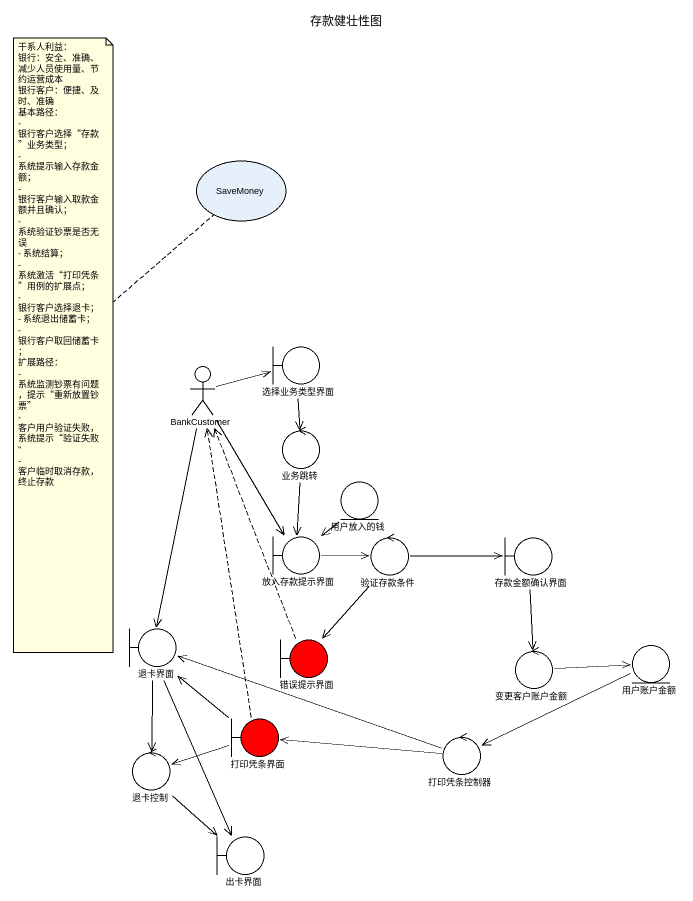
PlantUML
@startuml
title 存款健壮性图
usecase SaveMoney
actor BankCustomer
boundary 选择业务类型界面
control 业务跳转
entity 用户放入的钱
boundary 放入存款提示界面
control 验证存款条件
boundary 存款金额确认界面
boundary 退卡界面
boundary 错误提示界面 #FF0000
control 变更客户账户金额
entity 用户账户金额
boundary 打印凭条界面 #FF0000
control 退卡控制
control 打印凭条控制器
boundary 出卡界面
BankCustomer -right-> 选择业务类型界面
BankCustomer --> 放入存款提示界面
BankCustomer --> 退卡界面
选择业务类型界面 --> 业务跳转
业务跳转 --> 放入存款提示界面
用户放入的钱 --> 放入存款提示界面
放入存款提示界面 -right-> 验证存款条件
验证存款条件 -right-> 存款金额确认界面
验证存款条件 --> 错误提示界面
存款金额确认界面 --> 变更客户账户金额
退卡界面 --> 退卡控制
退卡界面 --> 出卡界面
错误提示界面 .up.> BankCustomer
变更客户账户金额 -right-> 用户账户金额
用户账户金额 -left-> 打印凭条控制器
打印凭条界面 .up.> BankCustomer
打印凭条界面 -up-> 退卡界面
打印凭条界面 -left-> 退卡控制
退卡控制 --> 出卡界面
打印凭条控制器 -left-> 退卡界面
打印凭条控制器 -left-> 打印凭条界面
note bottom of SaveMoney
  干系人利益：
  银行：安全、准确、减少人员使用量、节约运营成本
  银行客户：便捷、及时、准确
  基本路径：
  - 银行客户选择“存款”业务类型；
  - 系统提示输入存款金额；
  - 银行客户输入取款金额并且确认；
  - 系统验证钞票是否无误
  - 系统结算；
  - 系统激活“打印凭条”用例的扩展点；
  - 银行客户选择退卡；
  - 系统退出储蓄卡；
  - 银行客户取回储蓄卡；
  扩展路径：
  - 系统监测钞票有问题，提示“重新放置钞票”
  - 客户用户验证失败，系统提示“验证失败”
  - 客户临时取消存款，终止存款
end note
@enduml
